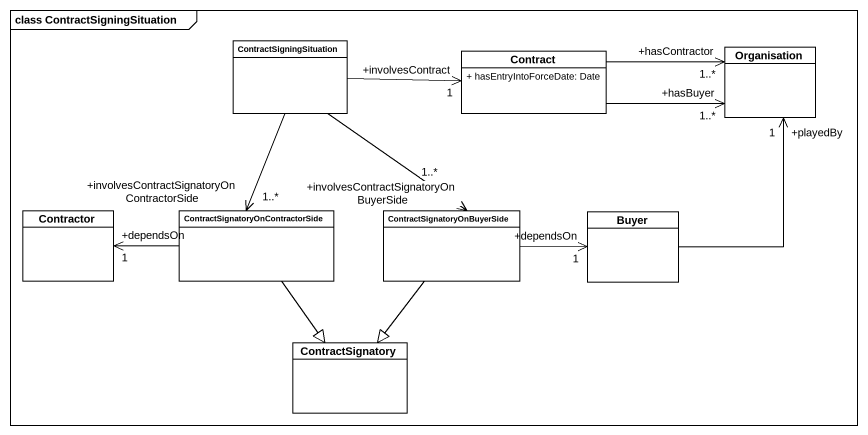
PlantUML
@startuml
mainframe class ContractSigningSituation
hide circle
hide empty members
skinparam classAttributeIconSize 0
class ContractSigningSituation
class Contract {
  + hasEntryIntoForceDate: Date
}
class Organisation
class Contractor
class "ContractSignatoryOnContractorSide" as ContractSignatoryOnContracto
class ContractSignatoryOnBuyerSide
class Buyer
class ContractSignatory
ContractSigningSituation -right-> "+involvesContract\n1" Contract
ContractSigningSituation --> "+involvesContractSignatoryOnContractorSide\n1..*" ContractSignatoryOnContracto
ContractSigningSituation --> "+involvesContractSignatoryOnBuyerSide\n1..*" ContractSignatoryOnBuyerSide
Contract -right-> "+hasContractor\n1..*" Organisation
Contract -right-> "+hasBuyer\n1..*" Organisation
ContractSignatoryOnContracto -left-> "+dependsOn\n1" Contractor
ContractSignatoryOnContracto --|> ContractSignatory
ContractSignatoryOnBuyerSide -right-> "+dependsOn\n1" Buyer
ContractSignatoryOnBuyerSide --|> ContractSignatory
Buyer -up-> "+playedBy\n1" Organisation
@enduml
